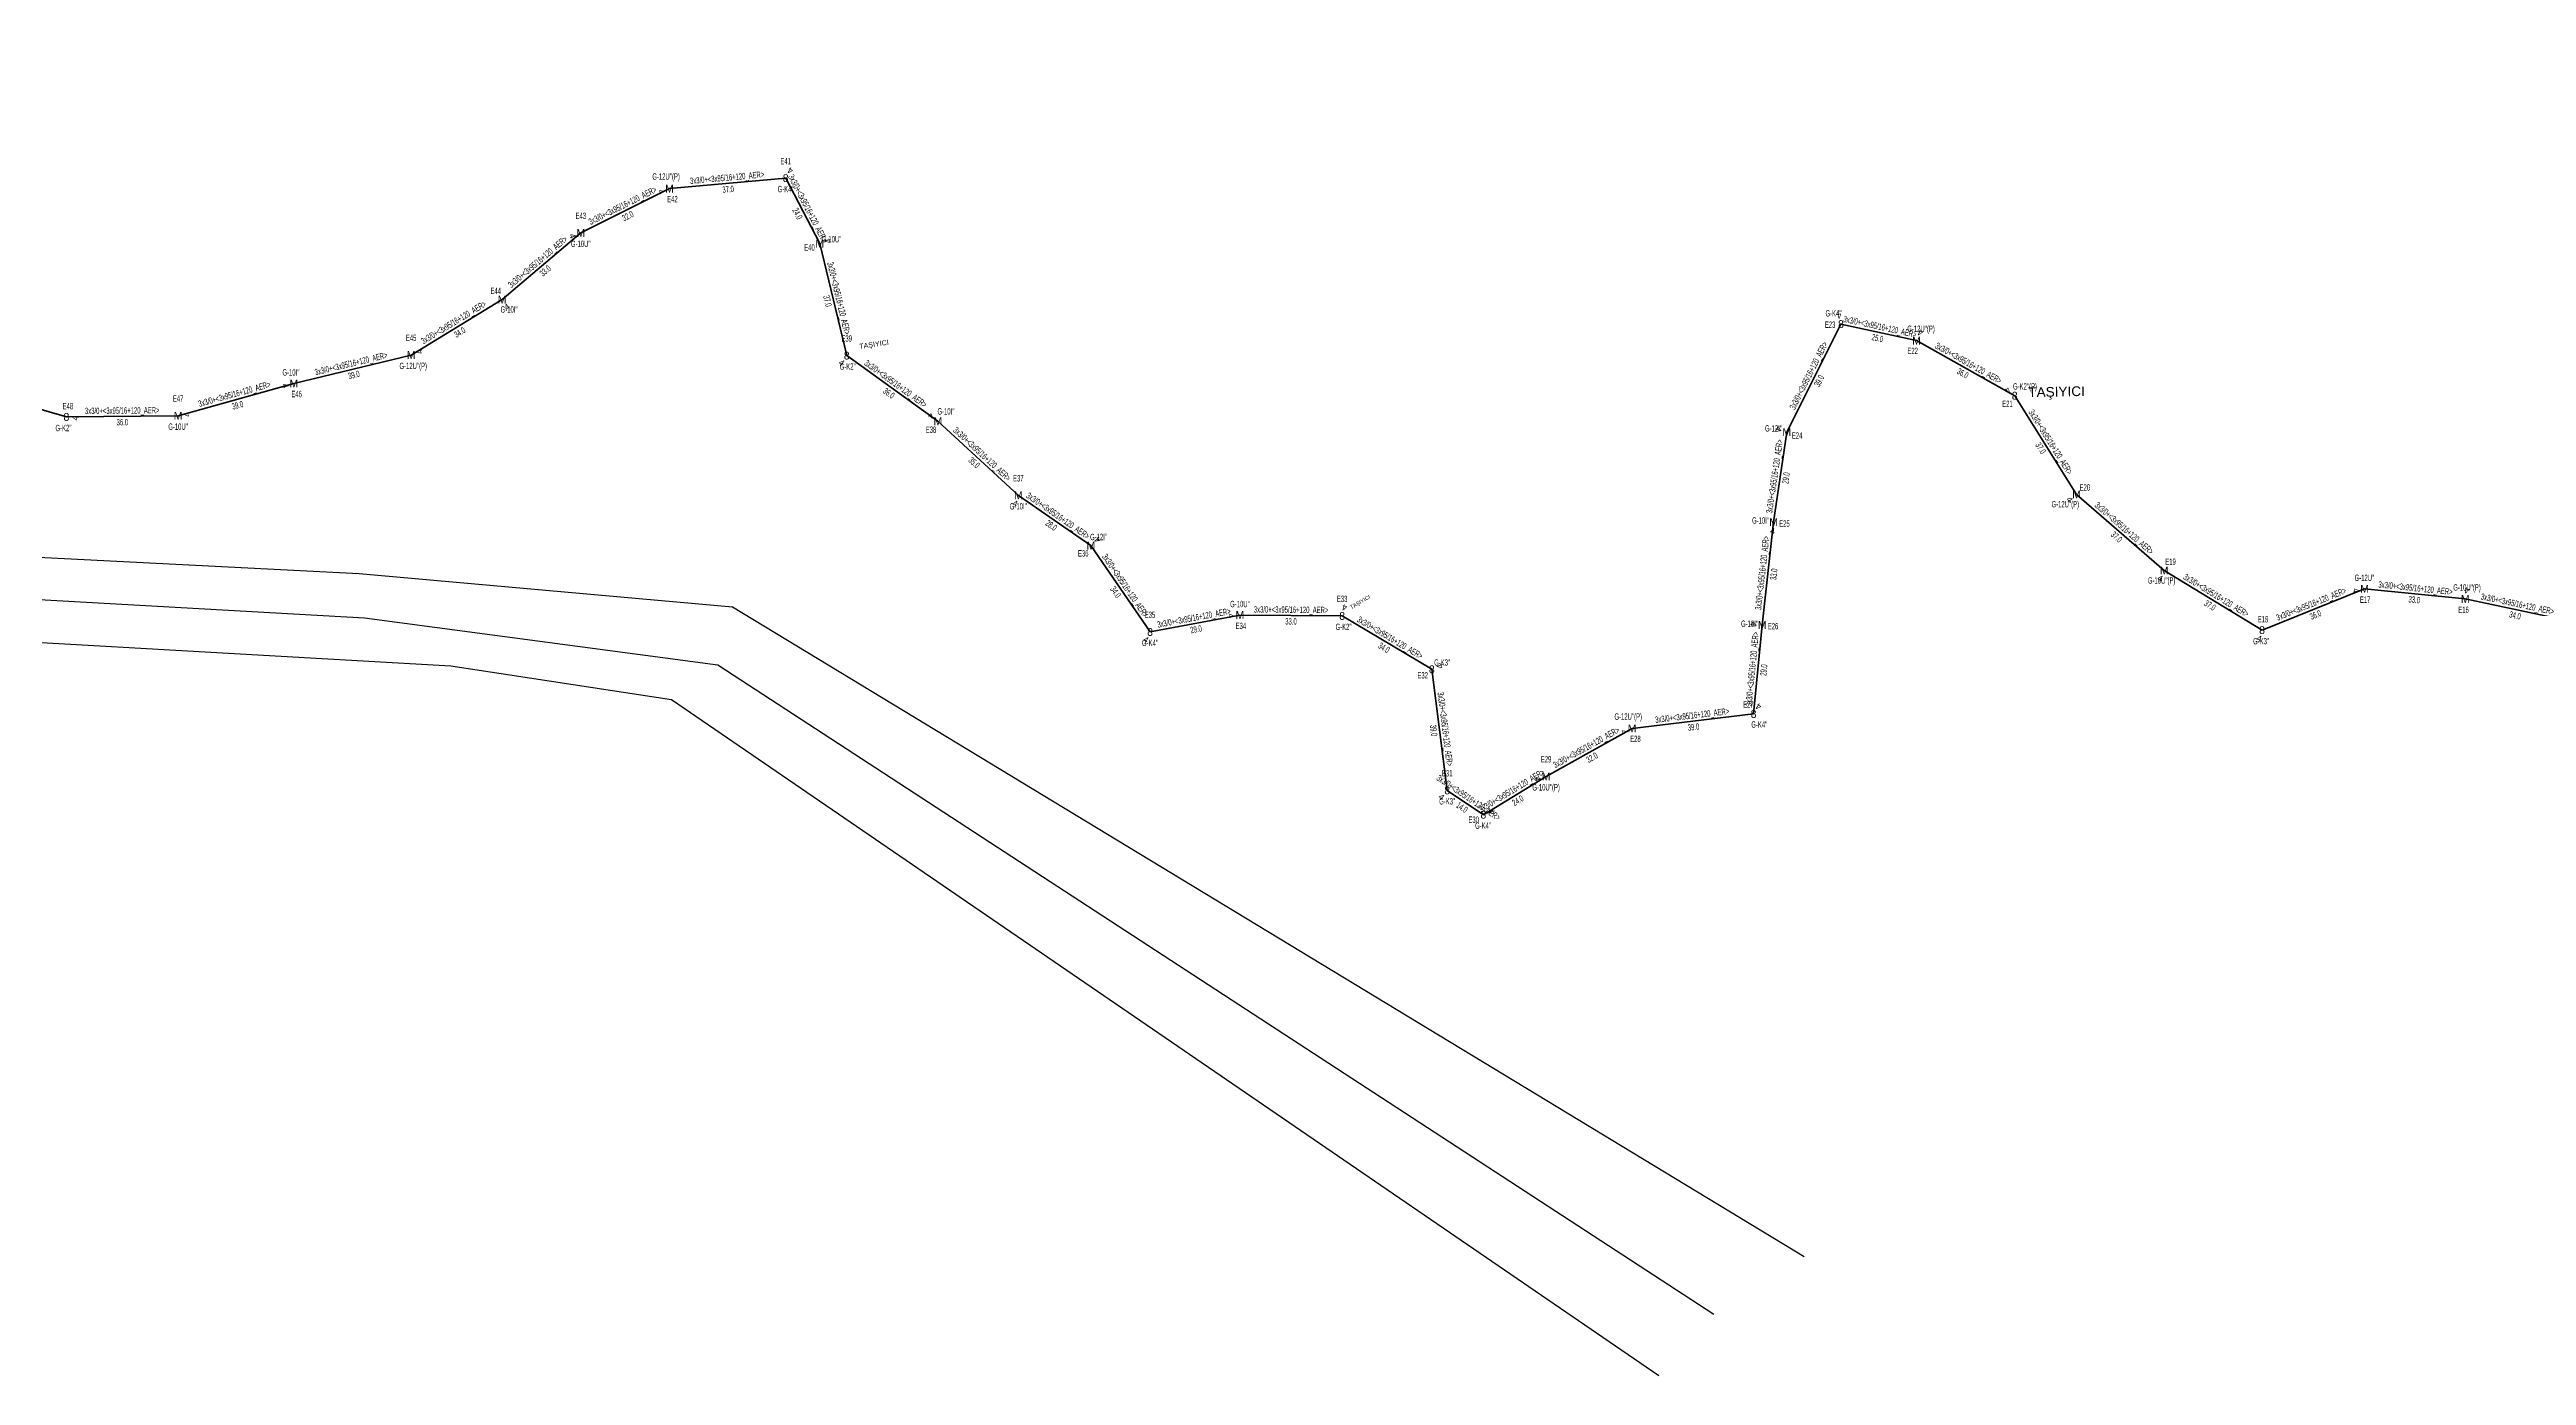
# Model space of a CAD drawing. Header units: millimetres. Extents: x 433713 to 438874, y 4028328 to 4034517.
# Drawn here: x 435697 to 436493, y 4032470 to 4032896 of the extents above; entities that cross this region are included whole.
import ezdxf
from ezdxf.enums import TextEntityAlignment as Align

# ---------------------------------------------------------------- set-up
doc = ezdxf.new("R2010")
doc.units = ezdxf.units.MM
for name, color, linetype, lineweight in [('DIREK_OG_YENI', 10, 'Continuous', 25), ('HAT_OG_HAVAI_YENI', 1, 'Continuous', 70), ('KULLANICI', 1, 'Continuous', 25)]:
    doc.layers.add(name, color=color, linetype=linetype, lineweight=lineweight)
doc.styles.add('Direk', font='B_CAD')
doc.styles.get("Standard").update_dxf_attribs({"font": 'Arial'})

msp = doc.modelspace()

# ---------------------------------------------------------------- linework, layer by layer
at = {"layer": 'HAT_OG_HAVAI_YENI'}
for p, q in [((435896.403, 4032851.087), (435867.909383, 4032836.848143)), ((435933.718393, 4032854.451988), (435896.403, 4032851.087)), ((435933.718393, 4032854.451988), (435944.643205, 4032833.415702)), ((435867.909383, 4032836.848143), (435842.621319, 4032815.414817)), ((435953.319, 4032797.443), (435944.643205, 4032833.415702)), ((435842.621319, 4032815.414817), (435813.391, 4032797.638)), ((436272.718818, 4032807.565014), (436255.305, 4032772.82)), ((436296.998, 4032802.258), (436272.718818, 4032807.565014)), ((435813.391, 4032797.638), (435775.719403, 4032788.500312)), ((435982.616625, 4032776.342924), (435953.319, 4032797.443)), ((436328.528, 4032784.565), (436296.998, 4032802.258)), ((435702.655, 4032777.738), (435667.463104, 4032787.806548)), ((435775.719403, 4032788.500312), (435738.536433, 4032778.119929)), ((436348.408, 4032752.829), (436328.528, 4032784.565)), ((435738.536433, 4032778.119929), (435702.655, 4032777.738)), ((436008.458633, 4032752.537511), (435982.616625, 4032776.342924)), ((436255.305, 4032772.82), (436251.094504, 4032743.934543)), ((436031.783, 4032736.39), (436008.458633, 4032752.537511)), ((436376.555, 4032728.397), (436348.408, 4032752.829)), ((436251.094504, 4032743.934543), (436247.414623, 4032710.893022)), ((436050.766025, 4032708.662897), (436031.783, 4032736.39)), ((436407.997032, 4032709.25163), (436376.555, 4032728.397)), ((436440.931, 4032722.535), (436407.997032, 4032709.25163)), ((436473.266, 4032719.262), (436440.931, 4032722.535)), ((436506.06, 4032712.39), (436473.266, 4032719.262)), ((436079.639, 4032714.095), (436050.766025, 4032708.662897)), ((436112.481, 4032713.803), (436079.639, 4032714.095)), ((436141.284122, 4032696.660754), (436112.481, 4032713.803)), ((436247.414623, 4032710.893022), (436244.657, 4032682.317)), ((436146.230225, 4032657.766724), (436141.284122, 4032696.660754)), ((436205.613, 4032677.667), (436178.004289, 4032662.253134)), ((436244.657, 4032682.317), (436205.613, 4032677.667)), ((436157.845, 4032649.966), (436178.004289, 4032662.253134)), ((436157.845, 4032649.966), (436146.230225, 4032657.766724))]:
    msp.add_line(p, q, dxfattribs=at)
at = {"layer": 'KULLANICI', "flags": 128}
for points in [[(435238.669455, 4032895.770663), (435436.466224, 4032794.115555), (435529.386031, 4032741.021133), (435796.733469, 4032727.397956), (435916.634191, 4032716.778177), (436260.92499, 4032508.036367)], [(435234.616811, 4032885.349578), (435396.337458, 4032801.019199), (435528.49641, 4032728.379377), (435798.375807, 4032713.237629), (435911.938919, 4032698.095881), (436231.862049, 4032489.54878)], [(435224.774675, 4032876.08639), (435461.0832, 4032749.670151), (435515.818382, 4032723.602772), (435683.323928, 4032705.972679), (435826.150722, 4032697.803618), (435897.037083, 4032686.999378), (436214.211941, 4032469.807187)]]:
    msp.add_lwpolyline(points, dxfattribs=at)

# ---------------------------------------------------------------- texts
at = {"layer": 'DIREK_OG_YENI', "width": 0.53}
for s, p in [('E41', (435933.718393, 4032859.951988)), ("G-12U''(P)", (435895.298535, 4032854.976479)), ("G-K4''", (435933.718393, 4032850.951988)), ('E43', (435867.909383, 4032842.348143)), ('E42', (435897.359069, 4032847.720112)), ("G-10U''", (435867.909383, 4032833.348143)), ("G-10U''", (435948.475714, 4032834.848773)), ('E40', (435941.364896, 4032832.189861)), ('E44', (435840.574216, 4032818.25372)), ("G-10I''", (435844.884517, 4032812.276235)), ("G-K4''", (436270.329632, 4032811.037768)), ('E45', (435813.391, 4032803.138)), ('E39', (435953.319, 4032802.943)), ('E23', (436269.223805, 4032807.378243)), ("G-12U''(P)", (436298.446284, 4032806.078145)), ("G-12U''(P)", (435814.065505, 4032794.138)), ("G-K2''", (435953.65621, 4032793.943)), ('E22', (436295.757262, 4032798.985299)), ("G-10I''", (435774.795972, 4032792.041287)), ("G-K2''(P)", (436331.839131, 4032787.548828)), ('E48', (435703.122627, 4032781.20662)), ('E47', (435738.536433, 4032783.619929)), ('E46', (435776.602609, 4032785.113581)), ("G-10I''", (435985.216179, 4032779.529556)), ('E21', (436326.210429, 4032781.942241)), ("G-K2''", (435701.71292, 4032774.191634)), ("G-10U''", (435738.536433, 4032774.619929)), ('E38', (435980.404215, 4032773.630869)), ("G-12I''", (436251.059693, 4032774.065773)), ('E24', (436258.639676, 4032771.757015)), ('E37', (436008.458633, 4032758.037511)), ('E20', (436351.067331, 4032755.104513)), ("G-10I''", (436008.458633, 4032749.037511)), ("G-12U''(P)", (436344.795218, 4032749.737646)), ("G-12I''", (436034.244584, 4032739.174264)), ("G-10I''", (436246.907882, 4032744.47713)), ('E25', (436254.565476, 4032743.484704)), ('E36', (436029.301694, 4032733.921575)), ('E19', (436378.600734, 4032731.23689)), ("G-10U''(P)", (436375.736355, 4032725.212007)), ("G-12U''", (436440.88901, 4032726.065709)), ("G-10U''(P)", (436473.840618, 4032722.970623)), ('E35', (436050.766025, 4032714.162897)), ("G-10U''", (436079.661812, 4032717.636926)), ('E33', (436112.481, 4032719.303)), ('E17', (436441.098093, 4032719.038991)), ('E16', (436472.7301, 4032715.80327)), ('E34', (436079.94846, 4032710.608708)), ("G-K2''", (436112.944971, 4032710.303)), ("G-10I''", (436243.352485, 4032711.315202)), ('E26', (436250.895872, 4032710.531213)), ('E18', (436408.282957, 4032712.739932)), ("G-K4''", (436050.766025, 4032705.162897)), ("G-K3''", (436144.622008, 4032698.848706)), ("G-K3''", (436407.707188, 4032705.715522)), ('E32', (436138.356934, 4032694.742011)), ('E27', (436242.986938, 4032685.392857)), ("G-12U''(P)", (436204.374999, 4032681.480999)), ('E28', (436206.693579, 4032674.337984)), ("G-K4''", (436246.492739, 4032678.936005)), ('E29', (436178.004289, 4032667.753134)), ('E31', (436146.230225, 4032663.266724)), ("G-10U''(P)", (436178.004289, 4032658.753134)), ("G-K3''", (436146.230225, 4032654.266724)), ('E30', (436154.738344, 4032648.353956)), ("G-K4''", (436157.767597, 4032646.453915))]:
    msp.add_text(s, height=2.05, dxfattribs=at).set_placement(p, align=Align.MIDDLE_CENTER)
at = {"layer": 'DIREK_OG_YENI', "color": 32, "style": 'Direk'}
for rotation, p in [(291.2024, (435893.792536, 4032850.074342)), (508.722145, (435935.172121, 4032856.845034)), (290.141754, (435865.280621, 4032835.88398)), (467.030758, (435947.320419, 4032834.23578)), (393.550712, (435844.168808, 4032813.081305)), (551.098626, (436272.179822, 4032810.312647)), (514.969266, (436298.182692, 4032804.795027)), (471.107259, (435816.003142, 4032798.646322)), (324.531356, (435951.694279, 4032795.162587)), (285.107229, (435773.016171, 4032787.770558)), (231.362368, (436326.34089, 4032786.3133)), (457.79908, (435741.310533, 4032778.499888)), (232.516089, (435980.394757, 4032778.046832)), (442.866504, (435705.433327, 4032777.390292)), (248.513153, (436252.699595, 4032773.845605)), (338.674513, (436007.44037, 4032749.929229)), (306.308214, (436346.151638, 4032751.17104)), (491.45847, (436033.88142, 4032738.243816)), (353.130348, (436250.759594, 4032741.154645)), (332.31337, (436375.254021, 4032725.917594)), (529.678725, (436473.767669, 4032722.016692)), (524.620455, (436113.223593, 4032716.502732)), (281.323624, (436438.185505, 4032721.985219)), (332.198511, (436049.460078, 4032706.186105)), (275.142978, (436076.850273, 4032713.844004)), (263.855796, (436244.630707, 4032711.192709)), (341.988234, (436407.131237, 4032706.58885)), (470.245895, (436143.911127, 4032697.629693)), (506.494035, (436246.202667, 4032684.651719)), (293.57881, (436203.04677, 4032676.546972)), (285.681204, (436175.308504, 4032661.496337)), (318.623666, (436144.379419, 4032655.665649)), (465.049936, (436160.54896, 4032650.69305))]:
    msp.add_text('4', height=2, rotation=rotation, dxfattribs=at).set_placement(p, align=Align.MIDDLE_CENTER)
at = {"layer": 'DIREK_OG_YENI', "style": 'Direk'}
for s, p in [('M', (435896.403, 4032851.087)), ('8', (435933.718393, 4032854.451988)), ('M', (435867.909383, 4032836.848143)), ('M', (435944.643205, 4032833.415702)), ('M', (435842.621319, 4032815.414817)), ('8', (436272.718818, 4032807.565014)), ('M', (436296.998, 4032802.258)), ('M', (435813.391, 4032797.638)), ('8', (435953.319, 4032797.443)), ('M', (435775.719403, 4032788.500312)), ('8', (435702.655, 4032777.738)), ('M', (435738.536433, 4032778.119929)), ('8', (436328.528, 4032784.565)), ('M', (435982.616625, 4032776.342924)), ('M', (436255.305, 4032772.82)), ('M', (436008.458633, 4032752.537511)), ('M', (436348.408, 4032752.829)), ('M', (436251.094504, 4032743.934543)), ('M', (436031.783, 4032736.39)), ('M', (436376.555, 4032728.397)), ('M', (436440.931, 4032722.535)), ('M', (436079.639, 4032714.095)), ('8', (436112.481, 4032713.803)), ('M', (436473.266, 4032719.262)), ('8', (436050.766025, 4032708.662897)), ('M', (436247.414623, 4032710.893022)), ('8', (436407.997032, 4032709.25163)), ('8', (436141.284122, 4032696.660754)), ('8', (436244.657, 4032682.317)), ('M', (436205.613, 4032677.667)), ('8', (436146.230225, 4032657.766724)), ('M', (436178.004289, 4032662.253134)), ('8', (436157.845, 4032649.966))]:
    msp.add_text(s, height=2.5, dxfattribs=at).set_placement(p, align=Align.MIDDLE_CENTER)
at = {"layer": 'HAT_OG_HAVAI_YENI', "lineweight": 30, "width": 0.53}
for rotation, p in [(386.552259, (435881.77623, 4032844.727919, 217933.954691)), (365.15282, (435914.984356, 4032853.616059, 217948.2015)), (297.444288, (435939.935139, 4032844.325598, 217972.321603)), (400.283506, (435854.715766, 4032826.779906, 217921.310659)), (283.559757, (435949.807443, 4032815.628873, 217972.321603)), (391.306446, (435827.564486, 4032807.252649, 217906.6955)), (347.670049, (436285.039919, 4032805.741901, 218136.359409)), (373.634435, (435794.354834, 4032793.895203, 217887.859701)), (324.238005, (435968.464602, 4032787.582927, 217976.659533)), (423.380347, (436263.252032, 4032790.573509, 218127.652524)), (330.701121, (436313.178961, 4032794.152767, 218148.499)), (375.598158, (435756.899362, 4032784.128816, 217869.268216)), (360.610371, (435720.586574, 4032778.77875, 217851.327412)), (317.349023, (435996.11353, 4032765.065388, 217991.308313)), (302.063768, (436339.188339, 4032769.148233, 218164.264)), (441.706665, (436252.358665, 4032758.500022, 218125.547252)), (325.30423, (436020.604621, 4032745.162387, 218004.229317)), (319.04155, (436363.038685, 4032741.254907, 218174.204)), (304.397546, (436041.975848, 4032723.006413, 218015.891468)), (443.645076, (436248.409787, 4032727.507866, 218123.707312)), (328.662344, (436392.718084, 4032719.550315, 218188.2775)), (354.220232, (436457.184014, 4032721.744155, 218220.465414)), (370.655219, (436065.045219, 4032712.214335, 218025.383013)), (359.489891, (436096.067315, 4032714.79885, 218039.81937)), (381.965898, (436424.145984, 4032716.681587, 218203.998516)), (348.164888, (436489.837331, 4032716.657931, 218236.633)), (329.241588, (436127.317145, 4032705.962149, 218056.240378)), (444.487771, (436245.18969, 4032696.686592, 218122.328448)), (277.247329, (436144.600382, 4032677.320969, 218070.642061)), (366.791552, (436225.034429, 4032680.835968, 218102.8065)), (29.174501, (436191.394294, 4032670.702235, 218102.8065)), (326.112137, (436152.51142, 4032654.571803, 218073.115112)), (31.362793, (436167.482132, 4032656.835202, 218089.002145))]:
    msp.add_text('3x3/0+<3x95/16+120_AER>', height=2.05, rotation=rotation, dxfattribs=at).set_placement(p, align=Align.CENTER)
for s, rotation, p in [('37.0', 365.15282, (435915.137037, 4032851.922929, 217948.2015)), ('32.0', 386.552259, (435882.536153, 4032843.207223, 217933.954691)), ('24.0', 297.444288, (435938.426458, 4032843.542092, 217972.321603)), ('33.0', 400.283506, (435855.814936, 4032825.483053, 217921.310659)), ('37.0', 283.559757, (435948.154828, 4032815.230292, 217972.321603)), ('34.0', 391.306446, (435828.447832, 4032805.800168, 217906.6955)), ('25.0', 347.670049, (436284.676899, 4032804.081113, 218136.359409)), ('39.0', 373.634435, (435794.755569, 4032792.243109, 217887.859701)), ('36.0', 324.238005, (435967.471089, 4032786.203459, 217976.659533)), ('39.0', 423.380347, (436264.771833, 4032789.811797, 218127.652524)), ('36.0', 330.701121, (436312.347039, 4032792.670233, 218148.499)), ('39.0', 375.598158, (435757.356473, 4032782.491425, 217869.268216)), ('36.0', 360.610371, (435720.604683, 4032777.078847, 217851.327412)), ('35.0', 317.349023, (435994.961728, 4032763.815047, 217991.308313)), ('37.0', 302.063768, (436337.747661, 4032768.245767, 218164.264)), ('29.0', 441.706665, (436254.040887, 4032758.254812, 218125.547252)), ('28.0', 325.30423, (436019.636949, 4032743.76467, 218004.229317)), ('37.0', 319.04155, (436361.924315, 4032739.971093, 218174.204)), ('34.0', 304.397546, (436040.573114, 4032722.04603, 218015.891468)), ('33.0', 443.645076, (436250.099341, 4032727.319698, 218123.707312)), ('37.0', 328.662344, (436391.833947, 4032718.098316, 218188.2775)), ('36.0', 381.965898, (436424.781877, 4032715.104995, 218203.998516)), ('33.0', 354.220232, (436457.012815, 4032720.052797, 218220.465414)), ('34.0', 348.164888, (436489.488669, 4032714.994069, 218236.633)), ('29.0', 370.655219, (436065.359546, 4032710.543647, 218025.383013)), ('33.0', 359.489891, (436096.05218, 4032713.098917, 218039.81937)), ('34.0', 329.241588, (436126.447732, 4032704.501286, 218056.240378)), ('29.0', 444.487771, (436246.881829, 4032696.523293, 218122.328448)), ('39.0', 277.247329, (436142.913964, 4032677.106509, 218070.642061)), ('39.0', 366.791552, (436225.235467, 4032679.147897, 218102.8065)), ('32.0', 29.174501, (436192.222995, 4032669.217899, 218102.8065)), ('14.0', 326.112137, (436151.563553, 4032653.160581, 218073.115112)), ('24.0', 31.362793, (436168.366906, 4032655.383591, 218089.002145))]:
    msp.add_text(s, height=2.05, rotation=rotation, dxfattribs=at).set_placement(p, align=Align.TOP_CENTER)
at = {"layer": 'KULLANICI'}
for height, rotation, p in [(1.6392, 8.387, (435957.4856, 4032799.5686)), (3.1215, 1.3639, (436332.938, 4032784.0745)), (1.2382, 30.7189, (436115.4495, 4032715.9176))]:
    msp.add_text('TAŞIYICI', height=height, rotation=rotation, dxfattribs=at).set_placement(p)

doc.saveas('drawing.dxf')
